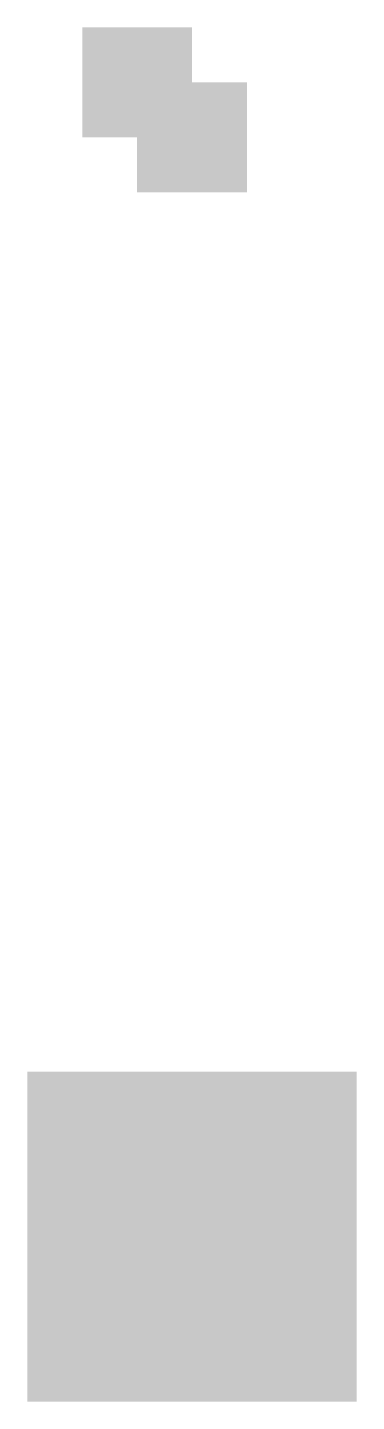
# Model space of a CAD drawing. Extents: x 0.35 to 0.65, y 0.35 to 1.6.
import ezdxf

# ---------------------------------------------------------------- set-up
doc = ezdxf.new("R2010")
doc.units = 0
for name, color, linetype, true_color in [('L_Aluminum', 7, 'Continuous', 0x808080), ('L_Polysilicon', 7, 'Continuous', 0x808080), ('L_Tungsten', 7, 'Continuous', 0x808080)]:
    doc.layers.add(name, color=color, linetype=linetype, true_color=true_color)

msp = doc.modelspace()

# ---------------------------------------------------------------- linework, layer by layer
at = {"layer": 'L_Aluminum', "true_color": 0x808080}
msp.add_solid([(0.35, 0.35), (0.65, 0.35), (0.35, 0.65), (0.65, 0.65)], dxfattribs=at)
at = {"layer": 'L_Polysilicon', "true_color": 0x808080}
msp.add_solid([(0.399999, 0.399999), (0.6, 0.399999), (0.399999, 0.6), (0.6, 0.6)], dxfattribs=at)
at = {"layer": 'L_Tungsten', "true_color": 0x808080}
for points in [[(0.4, 1.5), (0.5, 1.5), (0.4, 1.6), (0.5, 1.6)], [(0.45, 1.45), (0.55, 1.45), (0.45, 1.55), (0.55, 1.55)]]:
    msp.add_solid(points, dxfattribs=at)

doc.saveas('drawing.dxf')
